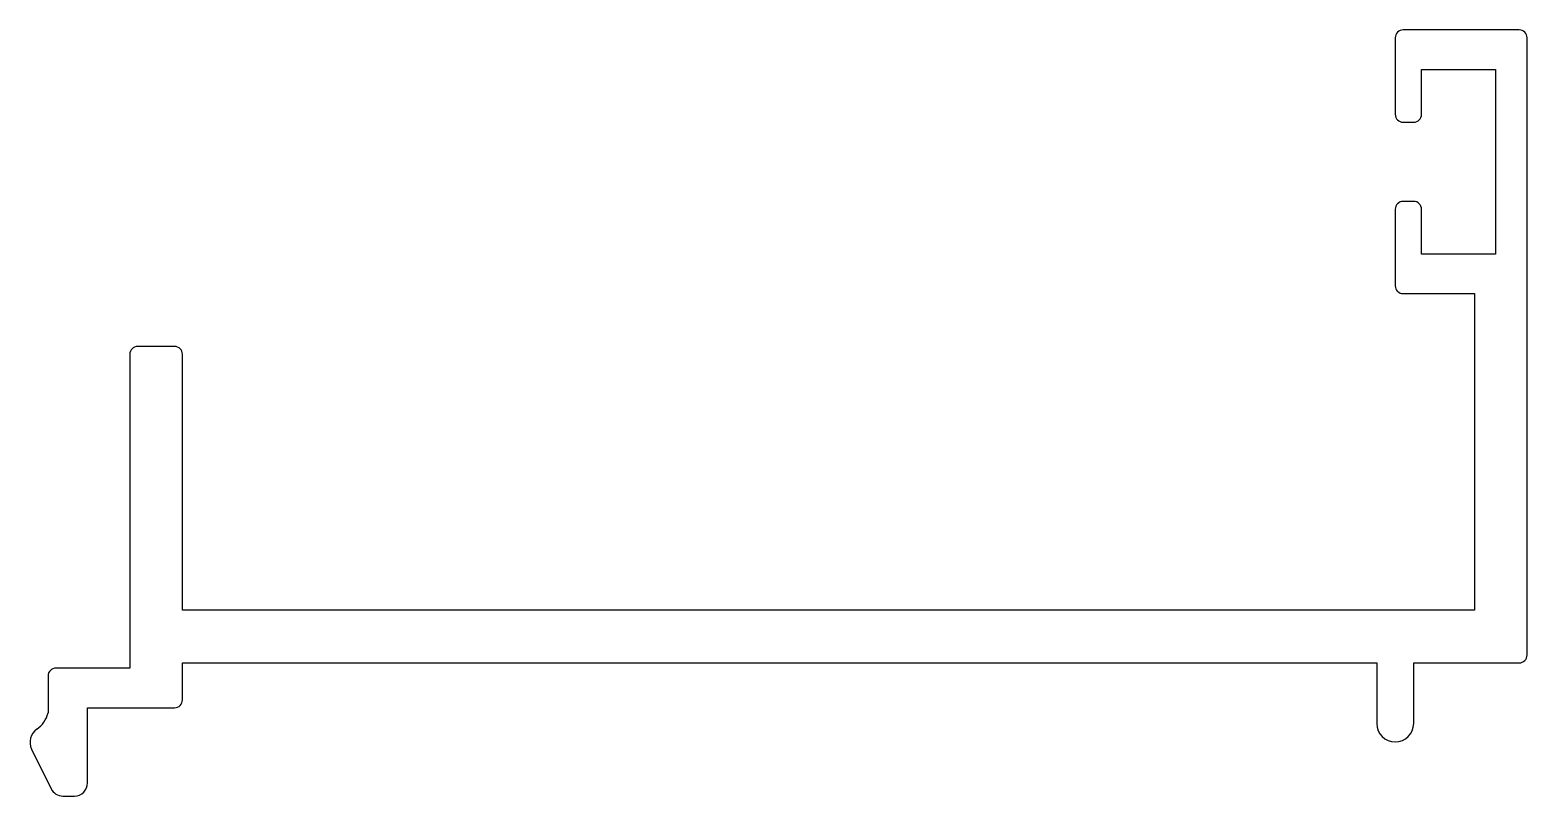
# Model space of a CAD drawing. Extents: x 404 to 460.8, y 771.6 to 800.6.
import ezdxf

# ---------------------------------------------------------------- set-up
doc = ezdxf.new("R2010")
doc.units = 0
doc.layers.get('0').update_dxf_attribs({"linetype": 'CONTINUOUS'})

msp = doc.modelspace()

# ---------------------------------------------------------------- linework, layer by layer
for p, q in [((455.811, 800.321), (455.811, 797.421)), ((460.511, 800.621), (456.111, 800.621)), ((460.811, 776.921), (460.811, 800.321)), ((456.811, 797.421), (456.811, 799.121)), ((456.811, 799.121), (459.611, 799.121)), ((459.611, 799.121), (459.611, 792.121)), ((456.111, 797.121), (456.511, 797.121)), ((456.511, 794.121), (456.111, 794.121)), ((455.811, 793.821), (455.811, 790.921)), ((456.811, 792.121), (456.811, 793.821)), ((459.611, 792.121), (456.811, 792.121)), ((456.111, 790.621), (458.811, 790.621)), ((458.811, 790.621), (458.811, 778.621)), ((407.811, 788.321), (407.811, 776.421)), ((409.511, 788.621), (408.111, 788.621)), ((409.811, 778.621), (409.811, 788.321)), ((458.811, 778.621), (409.811, 778.621)), ((407.811, 776.421), (405.011, 776.421)), ((409.811, 776.621), (455.111, 776.621)), ((409.811, 775.221), (409.811, 776.621)), ((455.111, 776.621), (455.111, 774.321)), ((456.511, 776.621), (460.511, 776.621)), ((456.511, 774.321), (456.511, 776.621)), ((404.711, 776.121), (404.711, 774.721)), ((406.211, 774.921), (409.511, 774.921)), ((406.211, 772.071), (406.211, 774.921)), ((404.087, 773.348), (404.825, 771.85)), ((405.274, 771.571), (405.711, 771.571))]:
    msp.add_line(p, q)
for centre, radius, start, end in [((456.111, 800.321), 0.3, 90, 180), ((460.511, 800.321), 0.3, 0, 90), ((456.111, 797.421), 0.3, 180, 270), ((456.511, 797.421), 0.3, 270, 0), ((456.111, 793.821), 0.3, 90, 180), ((456.511, 793.821), 0.3, 0, 90), ((456.111, 790.921), 0.3, 180, 270), ((408.111, 788.321), 0.3, 90, 180), ((409.511, 788.321), 0.3, 0, 90), ((460.511, 776.921), 0.3, 270, 0), ((405.011, 776.121), 0.3, 90, 180), ((409.511, 775.221), 0.3, 270, 0), ((403.725, 774.951), 1.012, 303.9295, 346.853), ((404.625, 773.613), 0.6, 123.9295, 206.2417), ((455.811, 774.321), 0.7, 180, 0), ((405.274, 772.071), 0.5, 206.2417, 270), ((405.711, 772.071), 0.5, 270, 0)]:
    msp.add_arc(centre, radius, start, end)

doc.saveas('drawing.dxf')
